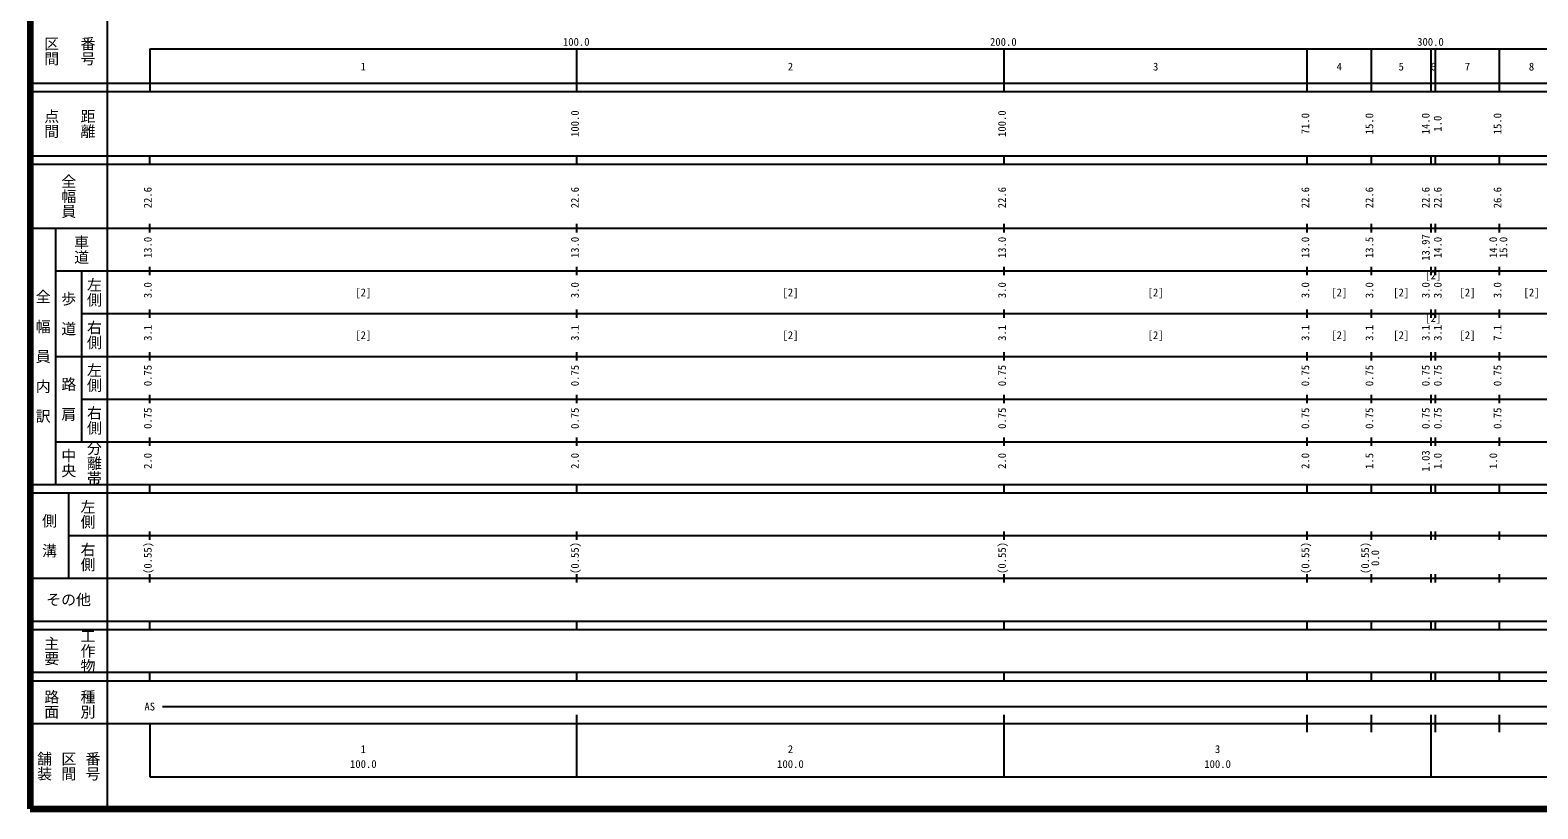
# Model space of a CAD drawing. Units: millimetres on the paper, enlarged 1000 times. Extents: x 40000 to 680000, y 20000 to 380000.
# Drawn here: x 40000 to 392983, y 20000 to 202409 of the extents above; entities that cross this region are included whole.
import ezdxf
from ezdxf.enums import TextEntityAlignment as Align

# ---------------------------------------------------------------- set-up
doc = ezdxf.new("R2010")
doc.units = ezdxf.units.MM
doc.header["$LTSCALE"] = 1000
doc.layers.add('M-TTL', color=2, linetype='Continuous', lineweight=140)
doc.layers.add('M-TTL-BAND', color=7, linetype='Continuous', lineweight=25)
doc.styles.add('@ＭＳ ゴシック', font='')
doc.styles.add('ＭＳ ゴシック', font='')
doc.styles.get('@ＭＳ ゴシック').set_extended_font_data('@MS Gothic')
doc.styles.get('ＭＳ ゴシック').set_extended_font_data('MS Gothic')

msp = doc.modelspace()

# ---------------------------------------------------------------- linework, layer by layer
at = {"layer": 'M-TTL'}
for p, q in [((40000, 380000), (40000, 20000)), ((40000, 20000), (680000, 20000))]:
    msp.add_line(p, q, dxfattribs=at)
at = {"layer": 'M-TTL-BAND'}
for p, q in [((58000, 370000), (58000, 20000)), ((68000, 198000), (579000, 198000)), ((68000, 198000), (68000, 188000)), ((168000, 188000), (168000, 198000)), ((268000, 188000), (268000, 198000)), ((339000, 188000), (339000, 198000)), ((354000, 188000), (354000, 198000)), ((368000, 188000), (368000, 198000)), ((369000, 188000), (369000, 198000)), ((384000, 188000), (384000, 198000)), ((40000, 190000), (579000, 190000)), ((40000, 188000), (579000, 188000)), ((40000, 173000), (579000, 173000)), ((68000, 171000), (68000, 173000)), ((168000, 171000), (168000, 173000)), ((268000, 171000), (268000, 173000)), ((339000, 171000), (339000, 173000)), ((354000, 171000), (354000, 173000)), ((368000, 171000), (368000, 173000)), ((369000, 171000), (369000, 173000)), ((384000, 171000), (384000, 173000)), ((40000, 171000), (579000, 171000)), ((40000, 156000), (579000, 156000)), ((46000, 96000), (46000, 156000)), ((68000, 155000), (68000, 157000)), ((168000, 155000), (168000, 157000)), ((268000, 155000), (268000, 157000)), ((339000, 155000), (339000, 157000)), ((354000, 155000), (354000, 157000)), ((368000, 155000), (368000, 157000)), ((369000, 155000), (369000, 157000)), ((384000, 155000), (384000, 157000)), ((46000, 146000), (579000, 146000)), ((52000, 146000), (52000, 106000)), ((68000, 145000), (68000, 147000)), ((168000, 145000), (168000, 147000)), ((268000, 145000), (268000, 147000)), ((339000, 145000), (339000, 147000)), ((354000, 145000), (354000, 147000)), ((368000, 145000), (368000, 147000)), ((369000, 145000), (369000, 147000)), ((384000, 145000), (384000, 147000)), ((52000, 136000), (579000, 136000)), ((68000, 135000), (68000, 137000)), ((168000, 135000), (168000, 137000)), ((268000, 135000), (268000, 137000)), ((339000, 135000), (339000, 137000)), ((354000, 135000), (354000, 137000)), ((368000, 135000), (368000, 137000)), ((369000, 135000), (369000, 137000)), ((384000, 135000), (384000, 137000)), ((46000, 126000), (579000, 126000)), ((68000, 125000), (68000, 127000)), ((168000, 125000), (168000, 127000)), ((268000, 125000), (268000, 127000)), ((339000, 125000), (339000, 127000)), ((354000, 125000), (354000, 127000)), ((368000, 125000), (368000, 127000)), ((369000, 125000), (369000, 127000)), ((384000, 125000), (384000, 127000)), ((68000, 115000), (68000, 117000)), ((168000, 115000), (168000, 117000)), ((268000, 115000), (268000, 117000)), ((339000, 115000), (339000, 117000)), ((354000, 115000), (354000, 117000)), ((368000, 115000), (368000, 117000)), ((369000, 115000), (369000, 117000)), ((384000, 115000), (384000, 117000)), ((52000, 116000), (579000, 116000)), ((46000, 106000), (579000, 106000)), ((68000, 105000), (68000, 107000)), ((168000, 105000), (168000, 107000)), ((268000, 105000), (268000, 107000)), ((339000, 105000), (339000, 107000)), ((354000, 105000), (354000, 107000)), ((368000, 105000), (368000, 107000)), ((369000, 105000), (369000, 107000)), ((384000, 105000), (384000, 107000)), ((40000, 96000), (579000, 96000)), ((68000, 94000), (68000, 96000)), ((168000, 94000), (168000, 96000)), ((268000, 94000), (268000, 96000)), ((339000, 94000), (339000, 96000)), ((354000, 94000), (354000, 96000)), ((368000, 94000), (368000, 96000)), ((369000, 94000), (369000, 96000)), ((384000, 94000), (384000, 96000)), ((40000, 94000), (579000, 94000)), ((49000, 94000), (49000, 74000)), ((68000, 83000), (68000, 85000)), ((168000, 83000), (168000, 85000)), ((268000, 83000), (268000, 85000)), ((339000, 83000), (339000, 85000)), ((354000, 83000), (354000, 85000)), ((368000, 83000), (368000, 85000)), ((369000, 83000), (369000, 85000)), ((384000, 83000), (384000, 85000)), ((49000, 84000), (579000, 84000)), ((68000, 73000), (68000, 75000)), ((168000, 73000), (168000, 75000)), ((268000, 73000), (268000, 75000)), ((339000, 73000), (339000, 75000)), ((354000, 73000), (354000, 75000)), ((368000, 73000), (368000, 75000)), ((369000, 73000), (369000, 75000)), ((384000, 73000), (384000, 75000)), ((40000, 74000), (579000, 74000)), ((40000, 64000), (579000, 64000)), ((68000, 62000), (68000, 64000)), ((168000, 62000), (168000, 64000)), ((268000, 62000), (268000, 64000)), ((339000, 62000), (339000, 64000)), ((354000, 62000), (354000, 64000)), ((368000, 62000), (368000, 64000)), ((369000, 62000), (369000, 64000)), ((384000, 62000), (384000, 64000)), ((40000, 62000), (579000, 62000)), ((40000, 52000), (579000, 52000)), ((40000, 50000), (579000, 50000)), ((68000, 50000), (68000, 52000)), ((168000, 50000), (168000, 52000)), ((268000, 50000), (268000, 52000)), ((339000, 50000), (339000, 52000)), ((354000, 50000), (354000, 52000)), ((368000, 50000), (368000, 52000)), ((369000, 50000), (369000, 52000)), ((384000, 50000), (384000, 52000)), ((71000, 44000), (560000, 44000)), ((40000, 40000), (579000, 40000)), ((68000, 40000), (68000, 27500)), ((168000, 27500), (168000, 42000)), ((268000, 27500), (268000, 42000)), ((339000, 38000), (339000, 42000)), ((354000, 38000), (354000, 42000)), ((368000, 27500), (368000, 42000)), ((369000, 38000), (369000, 42000)), ((384000, 38000), (384000, 42000)), ((68000, 27500), (579000, 27500))]:
    msp.add_line(p, q, dxfattribs=at)

# ---------------------------------------------------------------- texts
at = {"layer": 'M-TTL-BAND', "style": '@ＭＳ ゴシック'}
for s, p in [('区間', (45000, 197500)), ('番号', (53500, 197500)), ('点間', (45000, 180500)), ('距離', (53500, 180500)), ('全幅員', (49000, 163500)), ('車道', (52000, 151000)), ('全\u3000幅\u3000員\u3000内\u3000訳', (43000, 126000)), ('左側', (55000, 141000)), ('歩\u3000道', (49000, 136000)), ('右側', (55000, 131000)), ('左側', (55000, 121000)), ('路\u3000肩', (49000, 116000)), ('右側', (55000, 111000)), ('分離帯', (55000, 101000)), ('中央', (49000, 101000)), ('左側', (53500, 89000)), ('側\u3000溝', (44500, 84000)), ('右側', (53500, 79000)), ('主要', (45000, 57000)), ('工作物', (53500, 57000)), ('路面', (45000, 44500)), ('種別', (53500, 44500)), ('舗装', (43333, 30000)), ('区間', (49000, 30000)), ('番号', (54667, 30000))]:
    msp.add_text(s, height=2566, rotation=270, dxfattribs=at).set_placement(p, align=Align.MIDDLE_CENTER)
at = {"layer": 'M-TTL-BAND', "style": 'ＭＳ ゴシック'}
for s, p in [('100.0', (167844, 198195)), ('200.0', (267844, 198195)), ('300.0', (367844, 198195)), ('1', (118000, 192405)), ('2', (218000, 192405)), ('3', (303500, 192405)), ('4', (346500, 192405)), ('5', (361000, 192405)), ('6', (368500, 192405)), ('7', (376500, 192405)), ('8', (391500, 192405)), ('[2]', (368500, 143500)), ('[2]', (118000, 139500)), ('[2]', (218000, 139500)), ('[2]', (303500, 139500)), ('[2]', (346500, 139500)), ('[2]', (361000, 139500)), ('[2]', (376500, 139500)), ('[2]', (391500, 139500)), ('[2]', (368500, 133500)), ('[2]', (118000, 129500)), ('[2]', (218000, 129500)), ('[2]', (303500, 129500)), ('[2]', (346500, 129500)), ('[2]', (361000, 129500)), ('[2]', (376500, 129500)), ('AS', (68000, 42500)), ('1', (118000, 32523)), ('2', (218000, 32523)), ('3', (318000, 32523)), ('100.0', (118000, 29033)), ('100.0', (218000, 29033)), ('100.0', (318000, 29033))]:
    msp.add_text(s, height=1833, dxfattribs=at).set_placement(p, align=Align.BOTTOM_CENTER)
for s, p in [('100.0', (169000, 180500)), ('100.0', (269000, 180500)), ('71.0', (340000, 180500)), ('15.0', (355000, 180500)), ('14.0', (368190, 180500)), ('1.0', (371000, 180500)), ('15.0', (385000, 180500)), ('22.6', (69000, 163174)), ('22.6', (169000, 163174)), ('22.6', (269000, 163174)), ('22.6', (340000, 163174)), ('22.6', (355000, 163174)), ('22.6', (368190, 163174)), ('22.6', (371000, 163174)), ('26.6', (385000, 163174)), ('13.0', (69000, 151500)), ('13.0', (169000, 151500)), ('13.0', (269000, 151500)), ('13.0', (340000, 151500)), ('13.5', (355000, 151500)), ('13.97', (368190, 151500)), ('14.0', (371000, 151500)), ('14.0', (384000, 151500)), ('15.0', (386370, 151500)), ('3.0', (69000, 141500)), ('3.0', (169000, 141500)), ('3.0', (269000, 141500)), ('3.0', (340000, 141500)), ('3.0', (355000, 141500)), ('3.0', (368190, 141500)), ('3.0', (371000, 141500)), ('3.0', (385000, 141500)), ('3.1', (69000, 131500)), ('3.1', (169000, 131500)), ('3.1', (269000, 131500)), ('3.1', (340000, 131500)), ('3.1', (355000, 131500)), ('3.1', (368190, 131500)), ('3.1', (371000, 131500)), ('7.1', (385000, 131500)), ('0.75', (69000, 121500)), ('0.75', (169000, 121500)), ('0.75', (269000, 121500)), ('0.75', (340000, 121500)), ('0.75', (355000, 121500)), ('0.75', (368190, 121500)), ('0.75', (371000, 121500)), ('0.75', (385000, 121500)), ('0.75', (69000, 111500)), ('0.75', (169000, 111500)), ('0.75', (269000, 111500)), ('0.75', (340000, 111500)), ('0.75', (355000, 111500)), ('0.75', (368190, 111500)), ('0.75', (371000, 111500)), ('0.75', (385000, 111500)), ('2.0', (69000, 101500)), ('2.0', (169000, 101500)), ('2.0', (269000, 101500)), ('2.0', (340000, 101500)), ('1.5', (355000, 101500)), ('1.03', (368190, 101500)), ('1.0', (371000, 101500)), ('1.0', (384000, 101500)), ('(0.55)', (69000, 78764)), ('(0.55)', (169000, 78764)), ('(0.55)', (269000, 78764)), ('(0.55)', (340000, 78764)), ('(0.55)', (354000, 78764)), ('0.0', (356370, 78764))]:
    msp.add_text(s, height=1833, rotation=90, dxfattribs=at).set_placement(p, align=Align.BOTTOM_CENTER)
msp.add_text('その他', height=2566, dxfattribs=at).set_placement((49000, 69000), align=Align.MIDDLE_CENTER)

doc.saveas('drawing.dxf')
